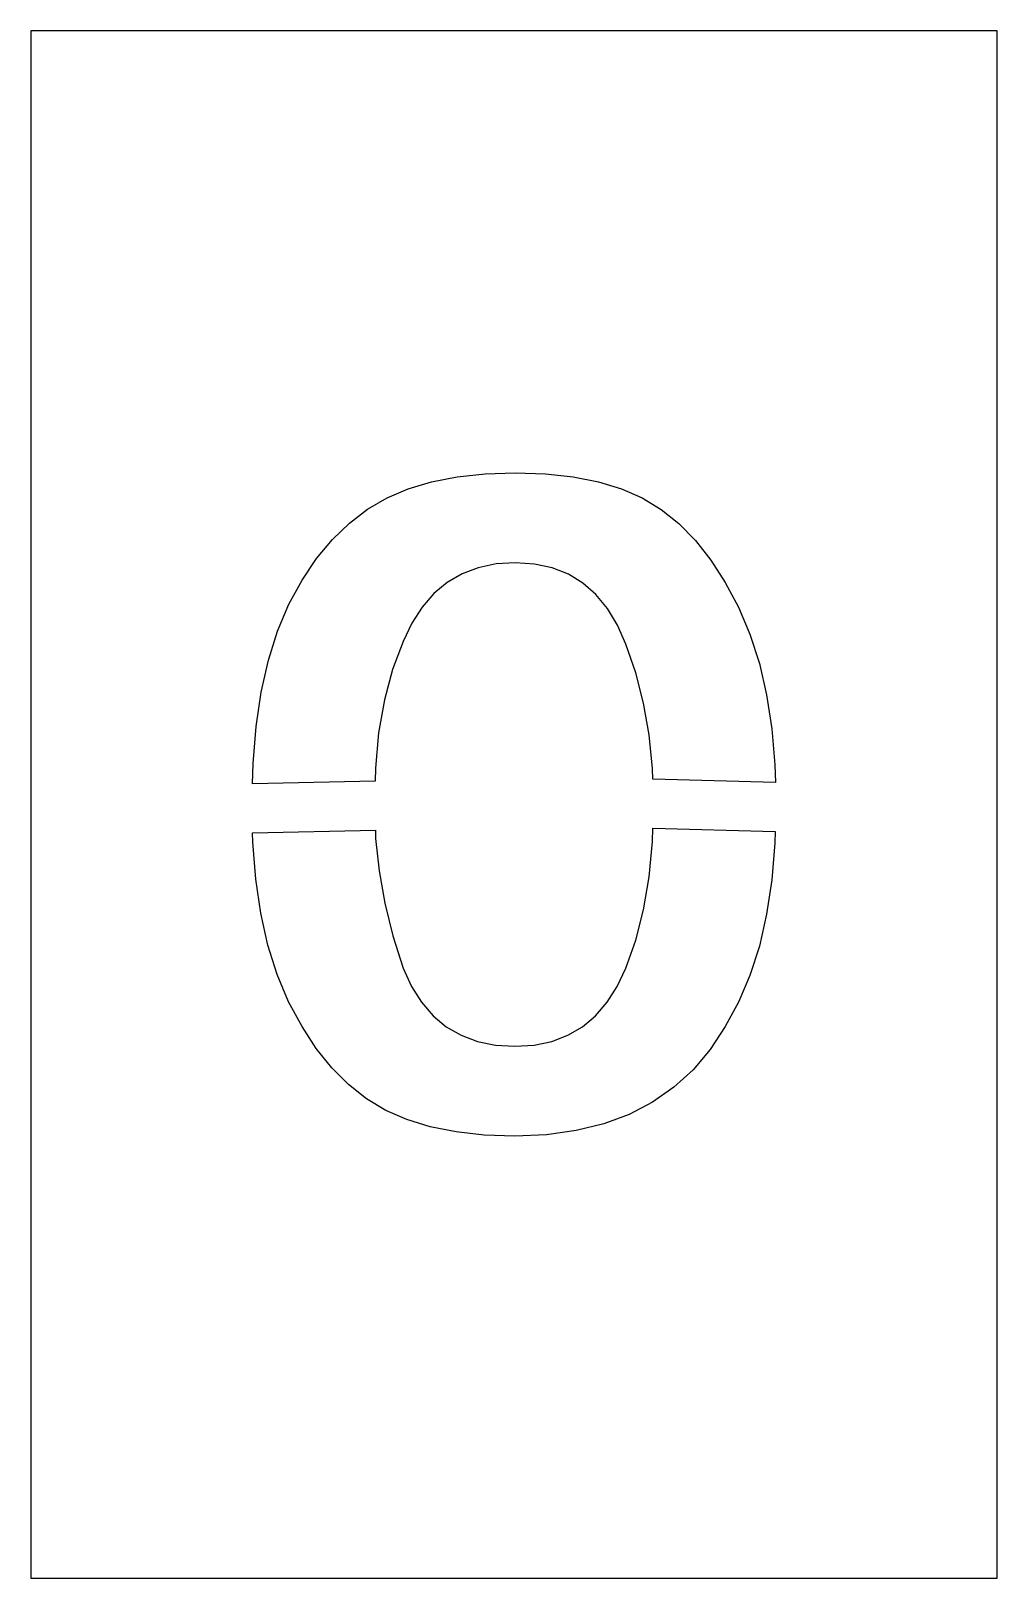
# Model space of a CAD drawing. Header units: inches. Extents: x 0 to 4.37, y 0 to 7.
import ezdxf

# ---------------------------------------------------------------- set-up
doc = ezdxf.new("R2010")
doc.units = ezdxf.units.IN
doc.header["$MEASUREMENT"] = 0
doc.layers.add('CUT', color=1, linetype='Continuous')

msp = doc.modelspace()

# ---------------------------------------------------------------- linework, layer by layer
at = {"layer": 'CUT'}
for points in [[(0, 0), (4.3706, 0), (4.3706, 7), (0, 7)], [(1.0185, 3.8523), (1.0416, 4.0082), (1.074, 4.1524), (1.1156, 4.285), (1.1664, 4.4061), (1.2265, 4.5155), (1.2924, 4.613), (1.3638, 4.6988), (1.4406, 4.7731), (1.523, 4.8358), (1.6108, 4.8868), (1.7066, 4.9276), (1.8125, 4.9593), (1.9286, 4.9819), (2.0549, 4.9955), (2.1913, 5), (2.3276, 4.9955), (2.4532, 4.9819), (2.568, 4.9593), (2.6722, 4.9276), (2.7658, 4.8868), (2.8513, 4.8353), (2.9315, 4.7713), (3.0063, 4.6947), (3.0758, 4.6055), (3.14, 4.5039), (3.2011, 4.3926), (3.2529, 4.2708), (3.2953, 4.1387), (3.3282, 3.9961), (3.3517, 3.8431), (3.3658, 3.6796), (3.368, 3.5998), (2.8129, 3.6144), (2.8113, 3.6636), (2.7963, 3.8145), (2.7712, 3.9584), (2.7361, 4.0954), (2.6909, 4.2253), (2.653, 4.3117), (2.6081, 4.3865), (2.5562, 4.4499), (2.4973, 4.5017), (2.4313, 4.542), (2.3583, 4.5708), (2.2783, 4.5881), (2.1913, 4.5938), (2.1042, 4.5882), (2.0238, 4.5715), (1.9502, 4.5436), (1.8834, 4.5046), (1.8233, 4.4544), (1.77, 4.3931), (1.7234, 4.3206), (1.6837, 4.2369), (1.6358, 4.1107), (1.5989, 3.9733), (1.573, 3.8247), (1.5581, 3.665), (1.5567, 3.6055), (1.0023, 3.5941), (1.0046, 3.6849)], [(3.3282, 3.0035), (3.2953, 2.8592), (3.2529, 2.7266), (3.2011, 2.6056), (3.14, 2.4961), (3.0723, 2.392), (2.9951, 2.3001), (2.9085, 2.2205), (2.8123, 2.1531), (2.7067, 2.098), (2.5916, 2.0551), (2.467, 2.0245), (2.3329, 2.0061), (2.1893, 2), (2.0507, 2.0046), (1.923, 2.0186), (1.8061, 2.0418), (1.7, 2.0743), (1.6048, 2.1161), (1.5178, 2.1684), (1.4365, 2.2326), (1.3608, 2.3086), (1.2909, 2.3964), (1.2265, 2.4961), (1.1654, 2.6077), (1.1139, 2.7301), (1.072, 2.8635), (1.0396, 3.0077), (1.0168, 3.1629), (1.0036, 3.3289), (1.0027, 3.3722), (1.5581, 3.3836), (1.5594, 3.3469), (1.5749, 3.1999), (1.6008, 3.0531), (1.6371, 2.9065), (1.6837, 2.7602), (1.7216, 2.6772), (1.7668, 2.6053), (1.8192, 2.5445), (1.8788, 2.4947), (1.9457, 2.456), (2.0197, 2.4283), (2.1009, 2.4117), (2.1893, 2.4062), (2.2759, 2.4117), (2.3557, 2.4283), (2.4286, 2.456), (2.4947, 2.4947), (2.554, 2.5445), (2.6065, 2.6053), (2.6521, 2.6772), (2.6909, 2.7602), (2.7361, 2.8856), (2.7712, 3.0229), (2.7963, 3.172), (2.8113, 3.333), (2.8131, 3.3925), (3.3672, 3.3779), (3.3658, 3.3267), (3.3517, 3.1593)]]:
    msp.add_lwpolyline(points, close=True, dxfattribs=at)

doc.saveas('drawing.dxf')
